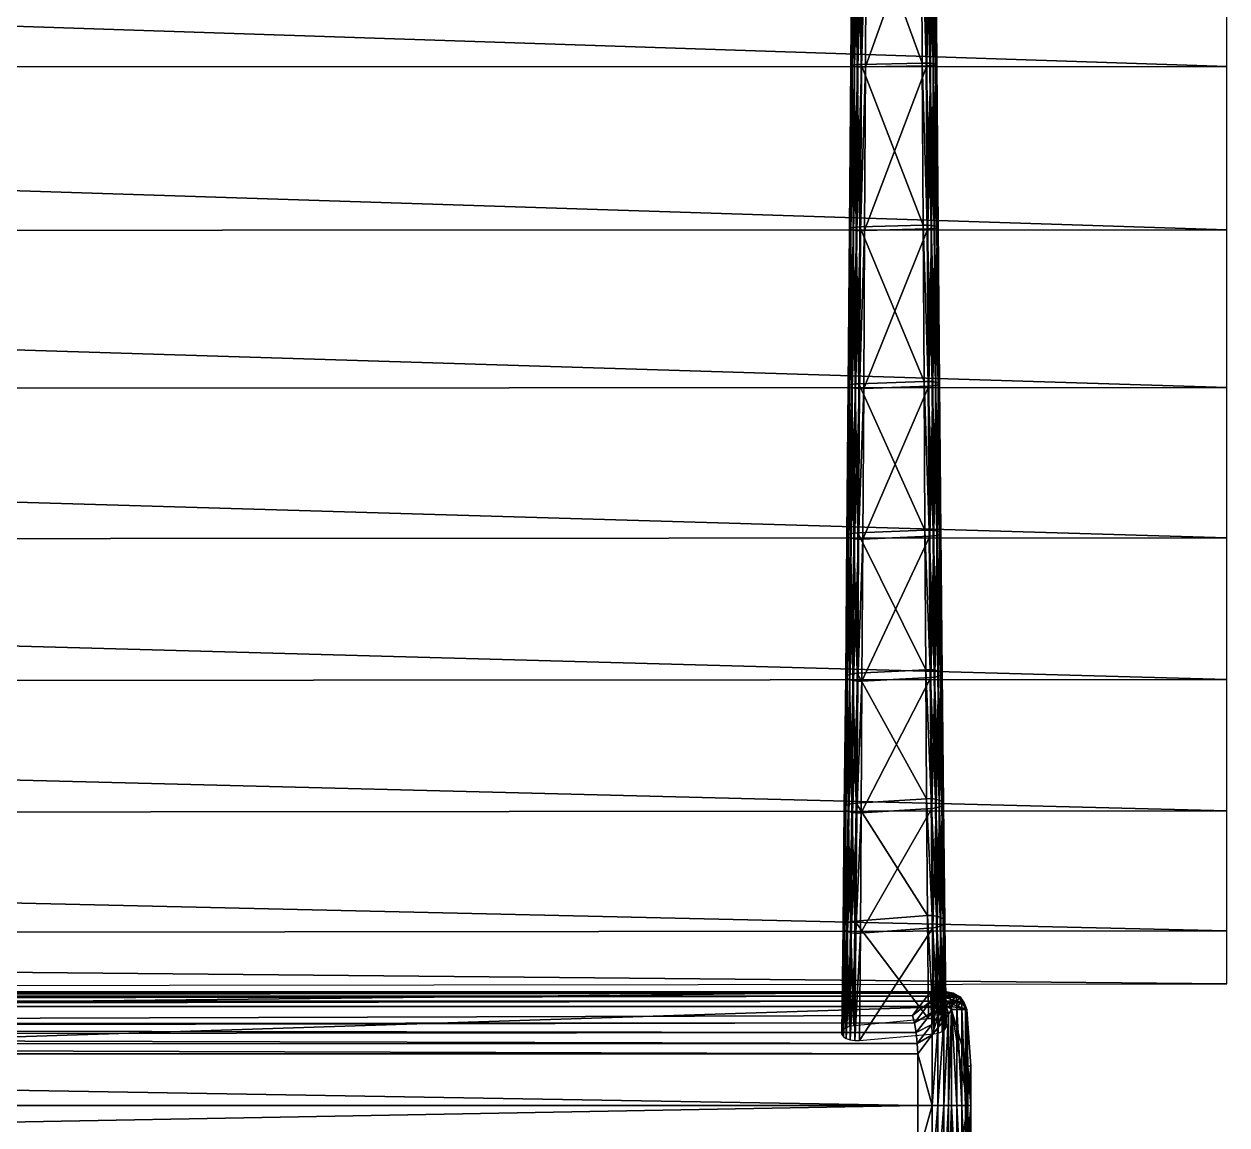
# Model space of a CAD drawing. Header units: inches. Extents: x -3.31 to 3.34, y -4.01 to 4.01.
# Drawn here: x 1.749 to 3.341, y -0.026 to 1.43 of the extents above; entities that cross this region are included whole.
import ezdxf

# ---------------------------------------------------------------- set-up
doc = ezdxf.new("R2010")
doc.units = ezdxf.units.IN
doc.header["$MEASUREMENT"] = 0
doc.layers.get('0').update_dxf_attribs({"color": 234, "true_color": 0xb11a58})

msp = doc.modelspace()

# ---------------------------------------------------------------- meshes
at = {"color": 154, "true_color": 0x1c59b1}
mesh = msp.add_polyface(dxfattribs=at)
corners = [(-3.3069, -4.0116, 3.8572), (-3.3069, -2.9433, 4.1809), (-3.3069, -1.1558, 4.1866), (-3.3069, -0.7468, 4.1121), (-3.3069, -0.5585, 4.0633), (-3.3069, -0.2236, 3.9421), (-3.3069, -3.1521, 4.1461), (-3.3069, -2.05, 4.2444), (-3.3069, -1.8217, 4.2414), (-3.3069, -1.3727, 4.2125), (-3.3069, -0.9466, 4.1532), (-3.3069, -0.3835, 4.0067), (3.3407, -1.5963, 2.8948), (3.3407, -2.2779, 2.9053), (3.3407, -2.5037, 2.8937), (3.3407, -2.7257, 2.8745), (3.3407, -3.7092, 2.665), (3.3407, -3.8672, 2.6002), (3.3407, -4.0072, 2.5279), (3.3407, -0.9495, 2.8161), (3.3407, -1.8222, 2.9058), (3.3407, -3.5358, 2.7221), (-3.3069, -0.1524, 3.9059), (3.3407, -0.1606, 2.5686), (-3.3069, 4.0116, 3.8572), (-3.3069, 3.7125, 3.9958), (-3.3069, 3.5386, 4.0536), (-3.3069, 2.9433, 4.1809), (-3.3069, 0.7468, 4.1121), (-3.3069, 3.3512, 4.1036), (-3.3069, 2.7268, 4.2082), (-3.3069, 2.05, 4.2444), (-3.3069, 1.8217, 4.2414), (-3.3069, 1.5953, 4.2307), (-3.3069, 0.3835, 4.0067), (3.3407, 0.231, 2.6046), (3.3407, 1.158, 2.8499), (3.3407, 1.5963, 2.8948), (3.3407, 2.0501, 2.9094), (3.3407, 2.5037, 2.8937), (3.3407, 2.7257, 2.8745), (3.3407, 2.9418, 2.8478), (3.3407, 3.3488, 2.7716), (3.3407, 3.7092, 2.665), (3.3407, 3.8672, 2.6002), (3.3407, 4.0072, 2.5279), (3.3407, 0.3895, 2.669), (3.3407, 0.5633, 2.7257), (3.3407, 0.7506, 2.7747), (3.3407, 0.9495, 2.8161), (3.3407, 1.8222, 2.9058), (-3.3069, 0.1524, 3.9059), (3.3407, 0.1606, 2.5686), (-3.3069, -3.871, 3.9303), (-3.3069, -3.7125, 3.9958), (-3.3069, -3.5386, 4.0536), (-3.3069, -3.3512, 4.1036), (3.3407, -3.3488, 2.7716), (3.3407, -3.1501, 2.8135), (3.3407, -2.9418, 2.8478), (-3.3069, -2.7268, 4.2082), (-3.3069, -2.5045, 4.2278), (-3.3069, -2.2782, 4.2399), (3.3407, -2.0501, 2.9094), (-3.3069, -1.5953, 4.2307), (3.3407, -1.3743, 2.8761), (3.3407, -1.158, 2.8499), (3.3407, -0.7506, 2.7747), (3.3407, -0.5633, 2.7257), (3.3407, -0.3895, 2.669), (3.3407, -0.231, 2.6046), (-3.3069, 3.871, 3.9303), (3.3407, 3.5358, 2.7221), (-3.3069, 3.1521, 4.1461), (3.3407, 3.1501, 2.8135), (-3.3069, 2.5045, 4.2278), (-3.3069, 2.2782, 4.2399), (3.3407, 2.2779, 2.9053), (-3.3069, 1.3727, 4.2125), (3.3407, 1.3743, 2.8761), (-3.3069, 1.1558, 4.1866), (-3.3069, 0.9466, 4.1532), (-3.3069, 0.5585, 4.0633), (-3.3069, 0.2236, 3.9421)]
mesh.append_faces([[corners[k] for k in face] for face in [(17, 53, 0, 17), (0, 18, 17, 0), (16, 54, 53, 16), (53, 17, 16, 53), (21, 55, 54, 21), (54, 16, 21, 54), (57, 56, 55, 57), (55, 21, 57, 55), (58, 6, 56, 58), (56, 57, 58, 56), (59, 1, 6, 59), (6, 58, 59, 6), (15, 60, 1, 15), (1, 59, 15, 1), (14, 61, 60, 14), (60, 15, 14, 60), (13, 62, 61, 13), (61, 14, 13, 61), (63, 7, 62, 63), (62, 13, 63, 62), (20, 8, 7, 20), (7, 63, 20, 7), (12, 64, 8, 12), (8, 20, 12, 8), (65, 9, 64, 65), (64, 12, 65, 64), (66, 2, 9, 66), (9, 65, 66, 9), (19, 10, 2, 19), (2, 66, 19, 2), (67, 3, 10, 67), (10, 19, 67, 10), (68, 4, 3, 68), (3, 67, 68, 3), (69, 11, 4, 69), (4, 68, 69, 4), (70, 5, 11, 70), (11, 69, 70, 11), (23, 22, 5, 23), (5, 70, 23, 5), (44, 45, 24, 44), (24, 71, 44, 24), (43, 44, 71, 43), (71, 25, 43, 71), (72, 43, 25, 72), (25, 26, 72, 25), (42, 72, 26, 42), (26, 29, 42, 26), (74, 42, 29, 74), (29, 73, 74, 29), (41, 74, 73, 41), (73, 27, 41, 73), (40, 41, 27, 40), (27, 30, 40, 27), (39, 40, 30, 39), (30, 75, 39, 30), (77, 39, 75, 77), (75, 76, 77, 75), (38, 77, 76, 38), (76, 31, 38, 76), (50, 38, 31, 50), (31, 32, 50, 31), (37, 50, 32, 37), (32, 33, 37, 32), (79, 37, 33, 79), (33, 78, 79, 33), (36, 79, 78, 36), (78, 80, 36, 78), (49, 36, 80, 49), (80, 81, 49, 80), (48, 49, 81, 48), (81, 28, 48, 81), (47, 48, 28, 47), (28, 82, 47, 28), (46, 47, 82, 46), (82, 34, 46, 82), (35, 46, 34, 35), (34, 83, 35, 34), (52, 35, 83, 52), (83, 51, 52, 83)]], dxfattribs={"vtx2": -1, "vtx3": -1, "color": 154})
at = {"color": 61, "true_color": 0xd6e499}
mesh = msp.add_polyface(dxfattribs=at)
corners = [(2.9415, 1.5991, 2.937), (2.9463, 1.599, 2.9384), (2.9477, 1.3784, 2.9191), (2.9428, 1.3786, 2.9176), (2.9504, 1.5988, 2.9413), (2.952, 1.3781, 2.922), (2.9534, 1.5985, 2.9452), (2.9551, 1.3777, 2.9261), (2.9551, 1.5982, 2.9499), (2.9568, 1.3772, 2.9309), (2.9552, 1.5978, 2.9549), (2.9569, 1.3767, 2.936), (2.9538, 1.5975, 2.9597), (2.9555, 1.3762, 2.941), (2.9509, 1.5972, 2.9638), (2.9525, 1.3757, 2.9452), (2.9469, 1.597, 2.9669), (2.9484, 1.3754, 2.9483), (2.9422, 1.5969, 2.9685), (2.9435, 1.3752, 2.95), (2.8585, 1.596, 2.983), (2.8537, 1.5961, 2.9816), (2.8523, 1.3739, 2.9634), (2.8496, 1.5962, 2.9787), (2.848, 1.3742, 2.9605), (2.8466, 1.5965, 2.9748), (2.8449, 1.3746, 2.9564), (2.8449, 1.5968, 2.9701), (2.8432, 1.3751, 2.9516), (2.8448, 1.5972, 2.9651), (2.8431, 1.3756, 2.9465), (2.8462, 1.5975, 2.9603), (2.8445, 1.3761, 2.9415), (2.8491, 1.5978, 2.9562), (2.8475, 1.3765, 2.9373), (2.853, 1.598, 2.9531), (2.8516, 1.3769, 2.9342), (2.8598, 1.822, 2.9936), (2.8552, 1.8221, 2.9922), (2.8512, 1.8222, 2.9894), (2.8482, 1.8223, 2.9856), (2.9365, 1.599, 2.9371), (2.9376, 1.3786, 2.9177), (2.8635, 1.596, 2.9829), (2.8624, 1.3737, 2.9648), (2.9409, 1.8225, 2.9795), (2.8578, 1.5981, 2.9515), (2.8572, 1.3737, 2.9649), (2.8565, 1.377, 2.9325), (2.8647, 1.822, 2.9935)]
mesh.append_faces([[corners[k] for k in face] for face in [(0, 1, 2, 0), (2, 3, 0, 2), (1, 4, 5, 1), (5, 2, 1, 5), (4, 6, 7, 4), (7, 5, 4, 7), (6, 8, 9, 6), (8, 10, 11, 8), (10, 12, 13, 10), (12, 14, 15, 12), (14, 16, 17, 14), (16, 18, 19, 16), (20, 21, 22, 20), (21, 23, 24, 21), (23, 25, 26, 23), (25, 27, 28, 25), (27, 29, 30, 27), (29, 31, 32, 29), (31, 33, 34, 31), (33, 35, 36, 33), (21, 20, 37, 21), (23, 21, 38, 23), (25, 23, 39, 25), (27, 25, 40, 27), (41, 0, 3, 41), (3, 42, 41, 3), (18, 43, 44, 18), (43, 18, 45, 43), (46, 41, 42, 46), (43, 20, 47, 43), (35, 46, 48, 35), (20, 43, 49, 20)]], dxfattribs={"vtx2": -1, "vtx3": -1, "color": 61})
mesh = msp.add_polyface(dxfattribs=at)
corners = [(2.9428, 1.3786, 2.9176), (2.9477, 1.3784, 2.9191), (2.9492, 1.1639, 2.8922), (2.952, 1.3781, 2.922), (2.9535, 1.1634, 2.8952), (2.9551, 1.3777, 2.9261), (2.9568, 1.1629, 2.8994), (2.9568, 1.3772, 2.9309), (2.9585, 1.1621, 2.9044), (2.9569, 1.3767, 2.936), (2.9587, 1.1614, 2.9097), (2.9555, 1.3762, 2.941), (2.9571, 1.1607, 2.9147), (2.9525, 1.3757, 2.9452), (2.9541, 1.1601, 2.919), (2.9484, 1.3754, 2.9483), (2.9499, 1.1596, 2.9222), (2.9534, 1.5985, 2.9452), (2.9551, 1.5982, 2.9499), (2.9552, 1.5978, 2.9549), (2.9538, 1.5975, 2.9597), (2.9509, 1.5972, 2.9638), (2.9435, 1.3752, 2.95), (2.9469, 1.597, 2.9669), (2.8432, 1.3751, 2.9516), (2.8431, 1.3756, 2.9465), (2.8413, 1.1599, 2.9203), (2.8445, 1.3761, 2.9415), (2.8429, 1.1606, 2.9153), (2.8475, 1.3765, 2.9373), (2.8459, 1.1612, 2.911), (2.8516, 1.3769, 2.9342), (2.8501, 1.1617, 2.9078), (2.8523, 1.3739, 2.9634), (2.8572, 1.3737, 2.9649), (2.8585, 1.596, 2.983), (2.848, 1.3742, 2.9605), (2.8537, 1.5961, 2.9816), (2.8449, 1.3746, 2.9564), (2.8496, 1.5962, 2.9787), (2.8466, 1.5965, 2.9748), (2.8449, 1.5968, 2.9701), (2.8448, 1.5972, 2.9651), (2.8462, 1.5975, 2.9603), (2.8491, 1.5978, 2.9562), (2.9376, 1.3786, 2.9177), (2.9441, 1.1641, 2.8907), (2.8624, 1.3737, 2.9648), (2.9422, 1.5969, 2.9685), (2.8565, 1.377, 2.9325), (2.9387, 1.1641, 2.8909), (2.8578, 1.5981, 2.9515), (2.8551, 1.1619, 2.906), (2.8635, 1.596, 2.9829), (2.853, 1.598, 2.9531)]
mesh.append_faces([[corners[k] for k in face] for face in [(0, 1, 2, 0), (1, 3, 4, 1), (3, 5, 6, 3), (5, 7, 8, 5), (7, 9, 10, 7), (9, 11, 12, 9), (11, 13, 14, 11), (13, 15, 16, 13), (7, 5, 17, 7), (9, 7, 18, 9), (11, 9, 19, 11), (13, 11, 20, 13), (15, 13, 21, 15), (22, 15, 23, 22), (24, 25, 26, 24), (25, 27, 28, 25), (27, 29, 30, 27), (29, 31, 32, 29), (33, 34, 35, 33), (36, 33, 37, 36), (38, 36, 39, 38), (24, 38, 40, 24), (25, 24, 41, 25), (27, 25, 42, 27), (29, 27, 43, 29), (31, 29, 44, 31), (45, 0, 46, 45), (47, 22, 48, 47), (49, 45, 50, 49), (45, 49, 51, 45), (31, 49, 52, 31), (34, 47, 53, 34), (49, 31, 54, 49)]], dxfattribs={"vtx2": -1, "vtx3": -1, "color": 61})
mesh = msp.add_polyface(dxfattribs=at)
corners = [(2.9441, 1.1641, 2.8907), (2.9492, 1.1639, 2.8922), (2.9506, 0.9573, 2.858), (2.9535, 1.1634, 2.8952), (2.9551, 0.9567, 2.861), (2.9568, 1.1629, 2.8994), (2.9584, 0.9559, 2.8653), (2.9428, 1.3786, 2.9176), (2.9477, 1.3784, 2.9191), (2.952, 1.3781, 2.922), (2.9585, 1.1621, 2.9044), (2.9551, 1.3777, 2.9261), (2.9587, 1.1614, 2.9097), (2.9568, 1.3772, 2.9309), (2.9571, 1.1607, 2.9147), (2.9569, 1.3767, 2.936), (2.9541, 1.1601, 2.919), (2.9555, 1.3762, 2.941), (2.9499, 1.1596, 2.9222), (2.9525, 1.3757, 2.9452), (2.9484, 1.3754, 2.9483), (2.9435, 1.3752, 2.95), (2.9449, 1.1594, 2.924), (2.8572, 1.3737, 2.9649), (2.8523, 1.3739, 2.9634), (2.8508, 1.1574, 2.9378), (2.8559, 1.1572, 2.9393), (2.848, 1.3742, 2.9605), (2.8465, 1.1578, 2.9348), (2.8449, 1.3746, 2.9564), (2.8432, 1.1584, 2.9306), (2.8432, 1.3751, 2.9516), (2.8415, 1.1591, 2.9256), (2.8413, 1.1599, 2.9203), (2.8429, 1.1606, 2.9153), (2.8431, 1.3756, 2.9465), (2.8459, 1.1612, 2.911), (2.8445, 1.3761, 2.9415), (2.8501, 1.1617, 2.9078), (2.8475, 1.3765, 2.9373), (2.9387, 1.1641, 2.8909), (2.9454, 0.9575, 2.8564), (2.9376, 1.3786, 2.9177), (2.8624, 1.3737, 2.9648), (2.8613, 1.1572, 2.9391), (2.8551, 1.1619, 2.906), (2.8565, 1.377, 2.9325), (2.8516, 1.3769, 2.9342)]
mesh.append_faces([[corners[k] for k in face] for face in [(0, 1, 2, 0), (1, 3, 4, 1), (3, 5, 6, 3), (1, 0, 7, 1), (3, 1, 8, 3), (5, 3, 9, 5), (10, 5, 11, 10), (12, 10, 13, 12), (14, 12, 15, 14), (16, 14, 17, 16), (18, 16, 19, 18), (20, 21, 22, 20), (22, 18, 20, 22), (23, 24, 25, 23), (25, 26, 23, 25), (24, 27, 28, 24), (28, 25, 24, 28), (27, 29, 30, 27), (30, 28, 27, 30), (29, 31, 32, 29), (32, 30, 29, 32), (33, 32, 31, 33), (34, 33, 35, 34), (36, 34, 37, 36), (38, 36, 39, 38), (40, 0, 41, 40), (0, 40, 42, 0), (21, 43, 44, 21), (44, 22, 21, 44), (40, 45, 46, 40), (43, 23, 26, 43), (26, 44, 43, 26), (45, 38, 47, 45)]], dxfattribs={"vtx2": -1, "vtx3": -1, "color": 61})
mesh = msp.add_polyface(dxfattribs=at)
corners = [(2.9506, 0.9573, 2.858), (2.9454, 0.9575, 2.8564), (2.9441, 1.1641, 2.8907), (2.9551, 0.9567, 2.861), (2.9492, 1.1639, 2.8922), (2.9584, 0.9559, 2.8653), (2.9535, 1.1634, 2.8952), (2.9568, 1.1629, 2.8994), (2.9585, 1.1621, 2.9044), (2.9602, 0.955, 2.8704), (2.9587, 1.1614, 2.9097), (2.9604, 0.954, 2.8758), (2.9571, 1.1607, 2.9147), (2.9588, 0.953, 2.8809), (2.9541, 1.1601, 2.919), (2.9557, 0.9522, 2.8854), (2.9499, 1.1596, 2.9222), (2.9514, 0.9516, 2.8886), (2.8559, 1.1572, 2.9393), (2.8508, 1.1574, 2.9378), (2.8494, 0.9486, 2.9045), (2.8465, 1.1578, 2.9348), (2.8449, 0.9492, 2.9015), (2.8432, 1.1584, 2.9306), (2.8416, 0.95, 2.8972), (2.8415, 1.1591, 2.9256), (2.8398, 0.9509, 2.8921), (2.8413, 1.1599, 2.9203), (2.8396, 0.9519, 2.8867), (2.8429, 1.1606, 2.9153), (2.8412, 0.9529, 2.8816), (2.8459, 1.1612, 2.911), (2.8443, 0.9537, 2.8771), (2.8501, 1.1617, 2.9078), (2.8486, 0.9543, 2.8739), (2.9399, 0.9575, 2.8566), (2.9387, 1.1641, 2.8909), (2.9449, 1.1594, 2.924), (2.9462, 0.9512, 2.8904), (2.8613, 1.1572, 2.9391), (2.8601, 0.9484, 2.9059), (2.8551, 1.1619, 2.906), (2.8538, 0.9546, 2.8721), (2.8546, 0.9483, 2.9061)]
mesh.append_faces([[corners[k] for k in face] for face in [(0, 1, 2, 0), (3, 0, 4, 3), (5, 3, 6, 5), (7, 8, 9, 7), (9, 5, 7, 9), (8, 10, 11, 8), (11, 9, 8, 11), (10, 12, 13, 10), (13, 11, 10, 13), (12, 14, 15, 12), (15, 13, 12, 15), (14, 16, 17, 14), (17, 15, 14, 17), (18, 19, 20, 18), (19, 21, 22, 19), (21, 23, 24, 21), (23, 25, 26, 23), (25, 27, 28, 25), (28, 26, 25, 28), (27, 29, 30, 27), (30, 28, 27, 30), (29, 31, 32, 29), (32, 30, 29, 32), (31, 33, 34, 31), (34, 32, 31, 34), (1, 35, 36, 1), (16, 37, 38, 16), (37, 39, 40, 37), (41, 36, 35, 41), (35, 42, 41, 35), (39, 18, 43, 39), (33, 41, 42, 33), (42, 34, 33, 42)]], dxfattribs={"vtx2": -1, "vtx3": -1, "color": 61})
mesh = msp.add_polyface(dxfattribs=at)
corners = [(2.9454, 0.9575, 2.8564), (2.9506, 0.9573, 2.858), (2.952, 0.7606, 2.8163), (2.9467, 0.761, 2.8147), (2.9551, 0.9567, 2.861), (2.9567, 0.7598, 2.8194), (2.9584, 0.9559, 2.8653), (2.9601, 0.7588, 2.8238), (2.9602, 0.955, 2.8704), (2.962, 0.7576, 2.829), (2.9604, 0.954, 2.8758), (2.9621, 0.7563, 2.8344), (2.9588, 0.953, 2.8809), (2.9605, 0.7551, 2.8397), (2.9557, 0.9522, 2.8854), (2.9573, 0.754, 2.8442), (2.9514, 0.9516, 2.8886), (2.9528, 0.7532, 2.8475), (2.9462, 0.9512, 2.8904), (2.8601, 0.9484, 2.9059), (2.859, 0.7491, 2.8651), (2.8546, 0.9483, 2.9061), (2.8494, 0.9486, 2.9045), (2.848, 0.7494, 2.8637), (2.8449, 0.9492, 2.9015), (2.8433, 0.7502, 2.8606), (2.8416, 0.95, 2.8972), (2.8399, 0.7512, 2.8562), (2.8398, 0.9509, 2.8921), (2.838, 0.7524, 2.851), (2.8396, 0.9519, 2.8867), (2.8379, 0.7537, 2.8456), (2.8412, 0.9529, 2.8816), (2.8395, 0.7549, 2.8403), (2.8443, 0.9537, 2.8771), (2.8427, 0.756, 2.8358), (2.8486, 0.9543, 2.8739), (2.8472, 0.7568, 2.8325), (2.8559, 1.1572, 2.9393), (2.8508, 1.1574, 2.9378), (2.8465, 1.1578, 2.9348), (2.8432, 1.1584, 2.9306), (2.9399, 0.9575, 2.8566), (2.941, 0.7609, 2.8149), (2.9475, 0.7528, 2.8493), (2.9499, 1.1596, 2.9222), (2.9449, 1.1594, 2.924), (2.8538, 0.9546, 2.8721), (2.8533, 0.7491, 2.8653), (2.8525, 0.7572, 2.8307), (2.8613, 1.1572, 2.9391)]
mesh.append_faces([[corners[k] for k in face] for face in [(0, 1, 2, 0), (2, 3, 0, 2), (1, 4, 5, 1), (5, 2, 1, 5), (4, 6, 7, 4), (6, 8, 9, 6), (8, 10, 11, 8), (10, 12, 13, 10), (12, 14, 15, 12), (14, 16, 17, 14), (18, 19, 20, 18), (21, 22, 23, 21), (22, 24, 25, 22), (24, 26, 27, 24), (26, 28, 29, 26), (28, 30, 31, 28), (30, 32, 33, 30), (32, 34, 35, 32), (34, 36, 37, 34), (22, 21, 38, 22), (24, 22, 39, 24), (26, 24, 40, 26), (28, 26, 41, 28), (42, 0, 3, 42), (3, 43, 42, 3), (16, 18, 44, 16), (18, 16, 45, 18), (19, 18, 46, 19), (47, 42, 43, 47), (19, 21, 48, 19), (36, 47, 49, 36), (21, 19, 50, 21)]], dxfattribs={"vtx2": -1, "vtx3": -1, "color": 61})
mesh = msp.add_polyface(dxfattribs=at)
corners = [(2.9467, 0.761, 2.8147), (2.952, 0.7606, 2.8163), (2.9535, 0.5759, 2.7673), (2.9567, 0.7598, 2.8194), (2.9583, 0.5749, 2.7704), (2.9601, 0.7588, 2.8238), (2.9618, 0.5736, 2.7748), (2.962, 0.7576, 2.829), (2.9637, 0.5721, 2.7801), (2.9621, 0.7563, 2.8344), (2.9638, 0.5705, 2.7856), (2.9605, 0.7551, 2.8397), (2.9622, 0.5689, 2.7909), (2.9573, 0.754, 2.8442), (2.9589, 0.5676, 2.7955), (2.9528, 0.7532, 2.8475), (2.9543, 0.5666, 2.7989), (2.9551, 0.9567, 2.861), (2.9584, 0.9559, 2.8653), (2.9602, 0.955, 2.8704), (2.9604, 0.954, 2.8758), (2.9588, 0.953, 2.8809), (2.9557, 0.9522, 2.8854), (2.859, 0.7491, 2.8651), (2.9475, 0.7528, 2.8493), (2.9462, 0.9512, 2.8904), (2.8379, 0.7537, 2.8456), (2.8395, 0.7549, 2.8403), (2.8378, 0.5687, 2.7916), (2.8427, 0.756, 2.8358), (2.8411, 0.5701, 2.787), (2.8472, 0.7568, 2.8325), (2.8457, 0.571, 2.7836), (2.848, 0.7494, 2.8637), (2.8533, 0.7491, 2.8653), (2.8546, 0.9483, 2.9061), (2.8433, 0.7502, 2.8606), (2.8494, 0.9486, 2.9045), (2.8399, 0.7512, 2.8562), (2.8449, 0.9492, 2.9015), (2.838, 0.7524, 2.851), (2.8416, 0.95, 2.8972), (2.8398, 0.9509, 2.8921), (2.8396, 0.9519, 2.8867), (2.8412, 0.9529, 2.8816), (2.8443, 0.9537, 2.8771), (2.941, 0.7609, 2.8149), (2.9479, 0.5763, 2.7657), (2.9514, 0.9516, 2.8886), (2.8525, 0.7572, 2.8307), (2.9422, 0.5763, 2.7658), (2.8538, 0.9546, 2.8721), (2.8512, 0.5716, 2.7818), (2.8601, 0.9484, 2.9059), (2.8486, 0.9543, 2.8739)]
mesh.append_faces([[corners[k] for k in face] for face in [(0, 1, 2, 0), (1, 3, 4, 1), (3, 5, 6, 3), (5, 7, 8, 5), (7, 9, 10, 7), (9, 11, 12, 9), (11, 13, 14, 11), (13, 15, 16, 13), (5, 3, 17, 5), (7, 5, 18, 7), (9, 7, 19, 9), (11, 9, 20, 11), (13, 11, 21, 13), (15, 13, 22, 15), (23, 24, 25, 23), (26, 27, 28, 26), (27, 29, 30, 27), (29, 31, 32, 29), (33, 34, 35, 33), (36, 33, 37, 36), (38, 36, 39, 38), (40, 38, 41, 40), (26, 40, 42, 26), (27, 26, 43, 27), (29, 27, 44, 29), (31, 29, 45, 31), (46, 0, 47, 46), (24, 15, 48, 24), (49, 46, 50, 49), (46, 49, 51, 46), (31, 49, 52, 31), (34, 23, 53, 34), (49, 31, 54, 49)]], dxfattribs={"vtx2": -1, "vtx3": -1, "color": 61})
mesh = msp.add_polyface(dxfattribs=at)
corners = [(2.8386, 0.2298, 2.6921), (2.8349, 0.2318, 2.6877), (2.8332, 0.0907, 2.616), (2.837, 0.0883, 2.6203), (2.8329, 0.2342, 2.6824), (2.8311, 0.0937, 2.6109), (2.8327, 0.2368, 2.6769), (2.831, 0.0968, 2.6055), (2.8345, 0.2392, 2.6716), (2.8328, 0.0998, 2.6003), (2.8379, 0.2413, 2.667), (2.8363, 0.1024, 2.5958), (2.8366, 0.3902, 2.7515), (2.8346, 0.3921, 2.7462), (2.8344, 0.3942, 2.7407), (2.8361, 0.3961, 2.7353), (2.8382, 0.564, 2.8077), (2.8363, 0.5655, 2.8024), (2.8362, 0.5671, 2.7969), (2.8378, 0.5687, 2.7916), (2.838, 0.7524, 2.851), (1.0401, 0.2469, 3.0419), (1.0421, 0.2445, 3.0471), (1.0438, 0.1063, 2.9761), (1.0417, 0.1093, 2.971), (1.0422, 0.2419, 3.0526), (1.044, 0.1032, 2.9815), (1.0405, 0.2395, 3.058), (1.0422, 0.1002, 2.9867), (1.0404, 0.4004, 3.1108), (2.9486, 0.15, 2.547), (2.9247, 0.1188, 2.5411), (-1.1153, 0.1065, 3.0713), (2.9698, 0.15, 2.633), (-1.0918, 0.15, 3.1929)]
mesh.append_faces([[corners[k] for k in face] for face in [(0, 1, 2, 0), (2, 3, 0, 2), (1, 4, 5, 1), (5, 2, 1, 5), (4, 6, 7, 4), (7, 5, 4, 7), (6, 8, 9, 6), (9, 7, 6, 9), (8, 10, 11, 8), (11, 9, 8, 11), (12, 13, 4, 12), (4, 1, 12, 4), (13, 14, 6, 13), (6, 4, 13, 6), (14, 15, 8, 14), (8, 6, 14, 8), (10, 8, 15, 10), (16, 17, 13, 16), (13, 12, 16, 13), (17, 18, 14, 17), (14, 13, 17, 14), (18, 19, 15, 18), (15, 14, 18, 15), (18, 17, 20, 18), (21, 22, 23, 21), (23, 24, 21, 23), (22, 25, 26, 22), (26, 23, 22, 26), (25, 27, 28, 25), (28, 26, 25, 28), (25, 22, 29, 25), (30, 31, 32, 30), (33, 30, 34, 33)]], dxfattribs={"vtx2": -1, "vtx3": -1, "color": 61})
mesh = msp.add_polyface(dxfattribs=at)
corners = [(2.9479, 0.5763, 2.7657), (2.9535, 0.5759, 2.7673), (2.9549, 0.4051, 2.7109), (2.9583, 0.5749, 2.7704), (2.9598, 0.4039, 2.714), (2.9618, 0.5736, 2.7748), (2.9634, 0.4023, 2.7185), (2.9467, 0.761, 2.8147), (2.952, 0.7606, 2.8163), (2.9567, 0.7598, 2.8194), (2.9637, 0.5721, 2.7801), (2.9601, 0.7588, 2.8238), (2.9638, 0.5705, 2.7856), (2.962, 0.7576, 2.829), (2.9622, 0.5689, 2.7909), (2.9621, 0.7563, 2.8344), (2.9589, 0.5676, 2.7955), (2.9605, 0.7551, 2.8397), (2.9543, 0.5666, 2.7989), (2.9573, 0.754, 2.8442), (2.9475, 0.7528, 2.8493), (2.859, 0.7491, 2.8651), (2.8578, 0.5613, 2.8167), (2.9488, 0.566, 2.8007), (2.8533, 0.7491, 2.8653), (2.848, 0.7494, 2.8637), (2.8465, 0.5618, 2.8152), (2.8521, 0.5613, 2.8168), (2.8433, 0.7502, 2.8606), (2.8417, 0.5627, 2.8121), (2.8399, 0.7512, 2.8562), (2.8382, 0.564, 2.8077), (2.838, 0.7524, 2.851), (2.8363, 0.5655, 2.8024), (2.8379, 0.7537, 2.8456), (2.8362, 0.5671, 2.7969), (2.8378, 0.5687, 2.7916), (2.8411, 0.5701, 2.787), (2.8395, 0.7549, 2.8403), (2.8457, 0.571, 2.7836), (2.8427, 0.756, 2.8358), (2.9422, 0.5763, 2.7658), (2.9492, 0.4057, 2.7093), (2.941, 0.7609, 2.8149), (2.9528, 0.7532, 2.8475), (2.8512, 0.5716, 2.7818), (2.8525, 0.7572, 2.8307), (2.8472, 0.7568, 2.8325)]
mesh.append_faces([[corners[k] for k in face] for face in [(0, 1, 2, 0), (1, 3, 4, 1), (3, 5, 6, 3), (1, 0, 7, 1), (3, 1, 8, 3), (5, 3, 9, 5), (10, 5, 11, 10), (12, 10, 13, 12), (14, 12, 15, 14), (16, 14, 17, 16), (18, 16, 19, 18), (20, 21, 22, 20), (22, 23, 20, 22), (24, 25, 26, 24), (26, 27, 24, 26), (25, 28, 29, 25), (29, 26, 25, 29), (28, 30, 31, 28), (31, 29, 28, 31), (30, 32, 33, 30), (33, 31, 30, 33), (32, 34, 35, 32), (36, 35, 34, 36), (37, 36, 38, 37), (39, 37, 40, 39), (41, 0, 42, 41), (0, 41, 43, 0), (44, 20, 23, 44), (23, 18, 44, 23), (41, 45, 46, 41), (21, 24, 27, 21), (27, 22, 21, 27), (45, 39, 47, 45)]], dxfattribs={"vtx2": -1, "vtx3": -1, "color": 61})
mesh = msp.add_polyface(dxfattribs=at)
corners = [(2.9549, 0.4051, 2.7109), (2.9492, 0.4057, 2.7093), (2.9479, 0.5763, 2.7657), (2.9598, 0.4039, 2.714), (2.9535, 0.5759, 2.7673), (2.9634, 0.4023, 2.7185), (2.9583, 0.5749, 2.7704), (2.9618, 0.5736, 2.7748), (2.9637, 0.5721, 2.7801), (2.9654, 0.4004, 2.7238), (2.9638, 0.5705, 2.7856), (2.9656, 0.3983, 2.7293), (2.9622, 0.5689, 2.7909), (2.9639, 0.3964, 2.7347), (2.9589, 0.5676, 2.7955), (2.9605, 0.3947, 2.7393), (2.9543, 0.5666, 2.7989), (2.9558, 0.3935, 2.7427), (2.8521, 0.5613, 2.8168), (2.8465, 0.5618, 2.8152), (2.8451, 0.3874, 2.7591), (2.8508, 0.3869, 2.7607), (2.8417, 0.5627, 2.8121), (2.8402, 0.3886, 2.756), (2.8382, 0.564, 2.8077), (2.8366, 0.3902, 2.7515), (2.8378, 0.5687, 2.7916), (2.8411, 0.5701, 2.787), (2.8395, 0.3978, 2.7307), (2.8361, 0.3961, 2.7353), (2.8457, 0.571, 2.7836), (2.8442, 0.3991, 2.7273), (2.9433, 0.4056, 2.7094), (2.9422, 0.5763, 2.7658), (2.9488, 0.566, 2.8007), (2.9501, 0.3928, 2.7445), (2.8578, 0.5613, 2.8167), (2.8567, 0.3869, 2.7606), (2.8512, 0.5716, 2.7818), (2.8499, 0.3997, 2.7255)]
mesh.append_faces([[corners[k] for k in face] for face in [(0, 1, 2, 0), (3, 0, 4, 3), (5, 3, 6, 5), (7, 8, 9, 7), (9, 5, 7, 9), (8, 10, 11, 8), (11, 9, 8, 11), (10, 12, 13, 10), (13, 11, 10, 13), (12, 14, 15, 12), (15, 13, 12, 15), (14, 16, 17, 14), (17, 15, 14, 17), (18, 19, 20, 18), (20, 21, 18, 20), (19, 22, 23, 19), (23, 20, 19, 23), (22, 24, 25, 22), (25, 23, 22, 25), (26, 27, 28, 26), (28, 29, 26, 28), (27, 30, 31, 27), (31, 28, 27, 31), (1, 32, 33, 1), (16, 34, 35, 16), (35, 17, 16, 35), (34, 36, 37, 34), (37, 35, 34, 37), (38, 33, 32, 38), (32, 39, 38, 32), (36, 18, 21, 36), (30, 38, 39, 30), (39, 31, 30, 39)]], dxfattribs={"vtx2": -1, "vtx3": -1, "color": 61})
mesh = msp.add_polyface(dxfattribs=at)
corners = [(2.9433, 0.4056, 2.7094), (2.9492, 0.4057, 2.7093), (2.9505, 0.251, 2.6457), (2.9444, 0.251, 2.6458), (2.9549, 0.4051, 2.7109), (2.9564, 0.2503, 2.6473), (2.9598, 0.4039, 2.714), (2.9614, 0.2489, 2.6504), (2.9634, 0.4023, 2.7185), (2.9651, 0.2469, 2.6548), (2.9654, 0.4004, 2.7238), (2.9671, 0.2445, 2.6601), (2.9656, 0.3983, 2.7293), (2.9673, 0.2419, 2.6656), (2.9639, 0.3964, 2.7347), (2.9655, 0.2395, 2.6709), (2.9605, 0.3947, 2.7393), (2.9621, 0.2374, 2.6755), (2.9558, 0.3935, 2.7427), (2.9572, 0.2359, 2.6789), (2.8567, 0.3869, 2.7606), (2.8508, 0.3869, 2.7607), (2.8495, 0.2276, 2.6968), (2.8451, 0.3874, 2.7591), (2.8436, 0.2284, 2.6952), (2.8402, 0.3886, 2.756), (2.8386, 0.2298, 2.6921), (2.8366, 0.3902, 2.7515), (2.8349, 0.2318, 2.6877), (2.8361, 0.3961, 2.7353), (2.8395, 0.3978, 2.7307), (2.8379, 0.2413, 2.667), (2.8442, 0.3991, 2.7273), (2.8428, 0.2428, 2.6636), (2.9501, 0.3928, 2.7445), (2.9515, 0.235, 2.6807), (2.8556, 0.2277, 2.6967), (2.8499, 0.3997, 2.7255), (2.8485, 0.2437, 2.6618), (2.8578, 0.5613, 2.8167)]
mesh.append_faces([[corners[k] for k in face] for face in [(0, 1, 2, 0), (2, 3, 0, 2), (1, 4, 5, 1), (5, 2, 1, 5), (4, 6, 7, 4), (7, 5, 4, 7), (6, 8, 9, 6), (9, 7, 6, 9), (8, 10, 11, 8), (11, 9, 8, 11), (10, 12, 13, 10), (13, 11, 10, 13), (12, 14, 15, 12), (15, 13, 12, 15), (14, 16, 17, 14), (17, 15, 14, 17), (16, 18, 19, 16), (19, 17, 16, 19), (20, 21, 22, 20), (21, 23, 24, 21), (23, 25, 26, 23), (25, 27, 28, 25), (29, 30, 31, 29), (30, 32, 33, 30), (33, 31, 30, 33), (18, 34, 35, 18), (34, 20, 36, 34), (37, 0, 3, 37), (3, 38, 37, 3), (32, 37, 38, 32), (38, 33, 32, 38), (21, 20, 39, 21)]], dxfattribs={"vtx2": -1, "vtx3": -1, "color": 61})
mesh = msp.add_polyface(dxfattribs=at)
corners = [(0.9305, 0.2277, 3.0837), (0.9244, 0.2276, 3.0838), (0.9231, 0.0856, 3.012), (0.9294, 0.0857, 3.0119), (0.9186, 0.2284, 3.0823), (0.9171, 0.0865, 3.0104), (0.9136, 0.2298, 3.0791), (0.912, 0.0883, 3.0074), (0.9129, 0.2413, 3.054), (0.9177, 0.2428, 3.0507), (0.9163, 0.1043, 2.9796), (0.9113, 0.1024, 2.9829), (0.9317, 0.3869, 3.1476), (0.9257, 0.3869, 3.1478), (0.92, 0.3874, 3.1462), (0.9151, 0.3886, 3.143), (0.9145, 0.3978, 3.1178), (0.9192, 0.3991, 3.1144), (0.9235, 0.2437, 3.0488), (1.0194, 0.251, 3.0329), (1.0205, 0.1143, 2.9622), (0.9222, 0.1053, 2.9778), (0.9248, 0.3997, 3.1125), (-1.0648, 0, 3.4574), (2.9761, 0, 2.6516), (2.9761, 0.1306, 2.6516), (-1.0648, 0.1306, 3.4574), (2.9752, 0.138, 2.6502), (-1.065, 0.138, 3.456), (2.9737, 0.1443, 2.6463), (-1.0654, 0.1443, 3.4518), (2.9718, 0.1485, 2.6402), (-1.066, 0.1485, 3.4455), (2.9698, 0.15, 2.633), (-1.0668, 0.15, 3.438)]
mesh.append_faces([[corners[k] for k in face] for face in [(0, 1, 2, 0), (2, 3, 0, 2), (1, 4, 5, 1), (5, 2, 1, 5), (4, 6, 7, 4), (7, 5, 4, 7), (8, 9, 10, 8), (10, 11, 8, 10), (12, 13, 1, 12), (1, 0, 12, 1), (13, 14, 4, 13), (4, 1, 13, 4), (14, 15, 6, 14), (6, 4, 14, 6), (16, 17, 9, 16), (9, 8, 16, 9), (18, 19, 20, 18), (20, 21, 18, 20), (19, 18, 22, 19), (9, 18, 21, 9), (21, 10, 9, 21), (18, 9, 17, 18), (23, 24, 25, 23), (25, 26, 23, 25), (27, 28, 26, 27), (26, 25, 27, 26), (29, 30, 28, 29), (28, 27, 29, 28), (31, 32, 30, 31), (30, 29, 31, 30), (33, 34, 32, 33), (32, 31, 33, 32)]], dxfattribs={"vtx2": -1, "vtx3": -1, "color": 61})
mesh = msp.add_polyface(dxfattribs=at)
corners = [(2.9505, 0.251, 2.6457), (2.9564, 0.2503, 2.6473), (2.9578, 0.1135, 2.5766), (2.9518, 0.1144, 2.575), (2.9614, 0.2489, 2.6504), (2.963, 0.1117, 2.5797), (2.9651, 0.2469, 2.6548), (2.9668, 0.1093, 2.584), (2.9621, 0.2374, 2.6755), (2.9572, 0.2359, 2.6789), (2.9587, 0.0957, 2.6074), (2.9515, 0.235, 2.6807), (2.9528, 0.0947, 2.6092), (2.8556, 0.2277, 2.6967), (2.8495, 0.2276, 2.6968), (2.8482, 0.0856, 2.625), (2.8436, 0.2284, 2.6952), (2.8422, 0.0865, 2.6234), (2.8386, 0.2298, 2.6921), (2.837, 0.0883, 2.6203), (2.8379, 0.2413, 2.667), (2.8428, 0.2428, 2.6636), (2.8413, 0.1043, 2.5926), (2.8363, 0.1024, 2.5958), (2.8567, 0.3869, 2.7606), (2.8508, 0.3869, 2.7607), (2.8451, 0.3874, 2.7591), (2.8349, 0.2318, 2.6877), (2.8402, 0.3886, 2.756), (2.9444, 0.251, 2.6458), (2.9456, 0.1143, 2.5752), (2.9558, 0.3935, 2.7427), (2.8544, 0.0857, 2.6248), (2.9501, 0.3928, 2.7445), (2.8485, 0.2437, 2.6618), (2.8472, 0.1053, 2.5908), (2.9579, 0.1403, 2.5452), (2.9491, 0.1377, 2.544), (2.9486, 0.15, 2.547), (2.9574, 0.1482, 2.5476), (2.9652, 0.1401, 2.5464), (2.9657, 0.1433, 2.5489), (2.9582, 0.1312, 2.5432), (2.9632, 0.1335, 2.5448), (2.9698, 0.15, 2.633), (2.9784, 0.1482, 2.6331)]
mesh.append_faces([[corners[k] for k in face] for face in [(0, 1, 2, 0), (2, 3, 0, 2), (1, 4, 5, 1), (5, 2, 1, 5), (4, 6, 7, 4), (8, 9, 10, 8), (9, 11, 12, 9), (13, 14, 15, 13), (14, 16, 17, 14), (16, 18, 19, 16), (20, 21, 22, 20), (22, 23, 20, 22), (14, 13, 24, 14), (16, 14, 25, 16), (18, 16, 26, 18), (27, 18, 28, 27), (29, 0, 3, 29), (3, 30, 29, 3), (11, 9, 31, 11), (11, 13, 32, 11), (13, 11, 33, 13), (34, 29, 30, 34), (30, 35, 34, 30), (21, 34, 35, 21), (35, 22, 21, 35), (36, 37, 38, 36), (38, 39, 36, 38), (40, 36, 39, 40), (39, 41, 40, 39), (37, 36, 42, 37), (36, 40, 43, 36), (38, 44, 45, 38)]], dxfattribs={"vtx2": -1, "vtx3": -1, "color": 61})
mesh = msp.add_polyface(dxfattribs=at)
corners = [(0.906, 0.0968, 2.9925), (0.9061, 0.0937, 2.998), (0.9078, 0.2342, 3.0695), (-0.8812, 0.1063, 3.3631), (-0.8833, 0.1093, 3.358), (-0.885, 0.2469, 3.4289), (-0.883, 0.2445, 3.4341), (-0.8828, 0.2419, 3.4397), (-0.8811, 0.1032, 3.3686), (-0.8845, 0.2395, 3.445), (-0.8829, 0.1002, 3.3737), (2.9315, 0, 2.5353), (-1.1187, 0, 3.0532), (-1.1187, 0.0683, 3.0532), (2.9315, 0.0683, 2.5353), (-1.1153, 0.1065, 3.0713), (-1.0918, 0.15, 3.1929), (2.9486, 0.15, 2.547), (-1.0668, 0.15, 3.438), (2.9698, 0.15, 2.633), (2.9273, 0.1092, 2.5389), (-1.1166, 0.1016, 3.0644), (2.9247, 0.1188, 2.5411), (2.9295, 0.0962, 2.537), (-1.1177, 0.0926, 3.0585), (2.931, 0.0819, 2.5357), (-1.1185, 0.0809, 3.0546), (-1.1947, 0, 3.0983), (-0.4648, 0, 1.165), (-0.4648, 0.08, 1.165), (-1.1947, 0.08, 3.0983), (-1.2125, 0.0993, 3.1035), (-0.4789, 0.0993, 1.1606), (-0.4839, 0.1, 1.159), (-1.2188, 0.1, 3.1054), (-1.2068, 0.0973, 3.1019), (-0.4743, 0.0973, 1.162), (-1.2018, 0.0941, 3.1004), (-0.4704, 0.0941, 1.1632), (-1.198, 0.09, 3.0993), (-0.4673, 0.09, 1.1642), (-1.1956, 0.0852, 3.0986), (-0.4654, 0.0852, 1.1648)]
mesh.append_faces([[corners[k] for k in face] for face in [(0, 1, 2, 0), (3, 4, 5, 3), (6, 7, 8, 6), (8, 3, 6, 8), (7, 9, 10, 7), (10, 8, 7, 10), (11, 12, 13, 11), (13, 14, 11, 13), (15, 16, 17, 15), (16, 18, 19, 16), (20, 21, 15, 20), (15, 22, 20, 15), (23, 24, 21, 23), (21, 20, 23, 21), (25, 26, 24, 25), (24, 23, 25, 24), (14, 13, 26, 14), (26, 25, 14, 26), (27, 28, 29, 27), (29, 30, 27, 29), (31, 32, 33, 31), (33, 34, 31, 33), (35, 36, 32, 35), (32, 31, 35, 32), (37, 38, 36, 37), (36, 35, 37, 36), (39, 40, 38, 39), (38, 37, 39, 38), (41, 42, 40, 41), (40, 39, 41, 40), (30, 29, 42, 30), (42, 41, 30, 42)]], dxfattribs={"vtx2": -1, "vtx3": -1, "color": 61})
mesh = msp.add_polyface(dxfattribs=at)
corners = [(2.9637, 0.0976, 2.6042), (2.9672, 0.1002, 2.5997), (2.9655, 0.2395, 2.6709), (2.9587, 0.0957, 2.6074), (2.9621, 0.2374, 2.6755), (2.9528, 0.0947, 2.6092), (2.9572, 0.2359, 2.6789), (2.8482, 0.0856, 2.625), (2.8544, 0.0857, 2.6248), (2.8556, 0.2277, 2.6967), (2.8422, 0.0865, 2.6234), (2.8495, 0.2276, 2.6968), (2.837, 0.0883, 2.6203), (2.8436, 0.2284, 2.6952), (2.9515, 0.235, 2.6807), (2.9505, 0, 2.5394), (2.9315, 0, 2.5353), (2.9315, 0.0683, 2.5353), (2.9505, 0.0933, 2.5394), (2.9582, 0.1312, 2.5432), (2.9496, 0.1226, 2.5416), (2.9491, 0.1377, 2.544), (2.9632, 0.1335, 2.5448), (2.9579, 0.1403, 2.5452), (2.9652, 0.1401, 2.5464), (2.9691, 0.132, 2.5477), (2.9584, 0.1181, 2.5424), (2.9583, 0.1026, 2.5418), (2.9501, 0.107, 2.54), (2.9653, 0.1266, 2.5448), (2.9659, 0.1122, 2.5451), (2.9583, 0, 2.5418), (2.9659, 0, 2.5451), (2.9273, 0.1092, 2.5389), (2.9247, 0.1188, 2.5411), (2.9486, 0.15, 2.547), (2.9295, 0.0962, 2.537), (2.931, 0.0819, 2.5357)]
mesh.append_faces([[corners[k] for k in face] for face in [(0, 1, 2, 0), (3, 0, 4, 3), (5, 3, 6, 5), (7, 8, 9, 7), (10, 7, 11, 10), (12, 10, 13, 12), (8, 5, 14, 8), (15, 16, 17, 15), (17, 18, 15, 17), (19, 20, 21, 19), (22, 19, 23, 22), (22, 24, 25, 22), (26, 27, 18, 26), (18, 28, 26, 18), (19, 26, 28, 19), (28, 20, 19, 28), (29, 30, 27, 29), (27, 26, 29, 27), (22, 29, 26, 22), (26, 19, 22, 26), (27, 31, 15, 27), (15, 18, 27, 15), (30, 32, 31, 30), (31, 27, 30, 31), (21, 33, 34, 21), (34, 35, 21, 34), (20, 36, 33, 20), (33, 21, 20, 33), (28, 37, 36, 28), (36, 20, 28, 36), (18, 17, 37, 18), (37, 28, 18, 37)]], dxfattribs={"vtx2": -1, "vtx3": -1, "color": 61})
mesh = msp.add_polyface(dxfattribs=at)
corners = [(2.9668, 0.1093, 2.584), (2.963, 0.1117, 2.5797), (2.9614, 0.2489, 2.6504), (2.9651, 0.2469, 2.6548), (2.9671, 0.2445, 2.6601), (2.9689, 0.1063, 2.5891), (2.9673, 0.2419, 2.6656), (2.969, 0.1032, 2.5945), (2.9655, 0.2395, 2.6709), (2.9672, 0.1002, 2.5997), (2.9621, 0.2374, 2.6755), (2.9637, 0.0976, 2.6042), (2.9652, 0.1401, 2.5464), (2.9657, 0.1433, 2.5489), (2.9723, 0.1358, 2.5508), (2.9691, 0.132, 2.5477), (2.9879, 0.1437, 2.6399), (2.9918, 0.1367, 2.6405), (2.993, 0.1358, 2.6349), (2.9866, 0.1433, 2.6337), (2.987, 0.1421, 2.6436), (2.9894, 0.1373, 2.6451), (2.9807, 0.1467, 2.64), (2.9784, 0.1482, 2.6331), (2.9698, 0.15, 2.633), (2.9718, 0.1485, 2.6402), (2.9824, 0.1442, 2.6453), (2.9737, 0.1443, 2.6463), (2.9832, 0.1378, 2.6478), (2.9752, 0.138, 2.6502), (2.9761, 0.1306, 2.6516), (2.9835, 0.1295, 2.6493), (2.9574, 0.1482, 2.5476), (2.9486, 0.15, 2.547)]
mesh.append_faces([[corners[k] for k in face] for face in [(0, 1, 2, 0), (3, 4, 5, 3), (5, 0, 3, 5), (4, 6, 7, 4), (7, 5, 4, 7), (6, 8, 9, 6), (9, 7, 6, 9), (8, 10, 11, 8), (12, 13, 14, 12), (14, 15, 12, 14), (16, 17, 18, 16), (18, 19, 16, 18), (20, 21, 17, 20), (17, 16, 20, 17), (22, 23, 24, 22), (24, 25, 22, 24), (26, 22, 25, 26), (25, 27, 26, 25), (16, 19, 23, 16), (23, 22, 16, 23), (20, 16, 22, 20), (22, 26, 20, 22), (28, 29, 30, 28), (21, 28, 31, 21), (26, 27, 29, 26), (29, 28, 26, 29), (20, 26, 28, 20), (28, 21, 20, 28), (23, 32, 33, 23), (19, 13, 32, 19), (32, 23, 19, 32), (18, 14, 13, 18), (13, 19, 18, 13)]], dxfattribs={"vtx2": -1, "vtx3": -1, "color": 61})
mesh = msp.add_polyface(dxfattribs=at)
corners = [(2.9966, 0.127, 2.6365), (3.0016, 0.0517, 2.5993), (2.9977, 0.0517, 2.5836), (2.9761, 0.127, 2.553), (2.9966, 0, 2.6365), (3.0016, 0, 2.5993), (2.9977, 0, 2.5836), (2.9761, 0, 2.553), (2.9691, 0.132, 2.5477), (2.9723, 0.1358, 2.5508), (2.9721, 0.1208, 2.5491), (2.9653, 0.1266, 2.5448), (2.9659, 0.1122, 2.5451), (2.9632, 0.1335, 2.5448), (2.9918, 0.1367, 2.6405), (2.9946, 0.1276, 2.6411), (2.993, 0.1358, 2.6349), (2.9894, 0.1373, 2.6451), (2.99, 0.1285, 2.6456), (2.9761, 0.1306, 2.6516), (2.9835, 0.1295, 2.6493), (2.9832, 0.1378, 2.6478), (2.9946, 0, 2.6411), (2.99, 0, 2.6456), (2.9835, 0, 2.6493), (2.9761, 0, 2.6516), (2.9721, 0, 2.5491), (2.9659, 0, 2.5451)]
mesh.append_faces([[corners[k] for k in face] for face in [(0, 1, 2, 0), (2, 3, 0, 2), (4, 5, 1, 4), (1, 0, 4, 1), (5, 6, 2, 5), (2, 1, 5, 2), (3, 2, 6, 3), (6, 7, 3, 6), (8, 9, 3, 8), (3, 10, 8, 3), (11, 8, 10, 11), (10, 12, 11, 10), (8, 11, 13, 8), (14, 15, 0, 14), (0, 16, 14, 0), (17, 18, 15, 17), (15, 14, 17, 15), (19, 20, 21, 19), (20, 18, 17, 20), (0, 3, 9, 0), (9, 16, 0, 9), (15, 22, 4, 15), (4, 0, 15, 4), (18, 23, 22, 18), (22, 15, 18, 22), (20, 24, 23, 20), (23, 18, 20, 23), (19, 25, 24, 19), (24, 20, 19, 24), (10, 26, 27, 10), (27, 12, 10, 27), (3, 7, 26, 3), (26, 10, 3, 26)]], dxfattribs={"vtx2": -1, "vtx3": -1, "color": 61})
mesh = msp.add_polyface(dxfattribs=at)
corners = [(0.9078, -0.2342, 3.0695), (0.9061, -0.0937, 2.998), (0.906, -0.0968, 2.9925), (0.9077, -0.2368, 3.0639), (0.9077, -0.0998, 2.9873), (-0.885, -0.2469, 3.4289), (-0.8833, -0.1093, 3.358), (-0.8812, -0.1063, 3.3631), (-0.883, -0.2445, 3.4341), (-0.8811, -0.1032, 3.3686), (-0.8828, -0.2419, 3.4397), (-0.8829, -0.1002, 3.3737), (-0.8845, -0.2395, 3.445), (-1.0648, 0, 3.4574), (-1.0648, -0.1306, 3.4574), (2.9761, -0.1306, 2.6516), (-1.1187, -0.0744, 3.0532), (-1.1187, 0, 3.0532), (2.9315, 0, 2.5353), (2.931, -0.0819, 2.5357), (-1.1185, -0.0847, 3.0546), (2.9315, -0.0683, 2.5353), (2.9295, -0.0962, 2.537), (-1.1177, -0.0944, 3.0585), (2.9273, -0.1092, 2.5389), (-1.1166, -0.102, 3.0644), (2.9247, -0.1188, 2.5411), (-1.1153, -0.1065, 3.0713), (-0.4648, -0.08, 1.165), (-0.4648, 0, 1.165), (-1.1947, 0, 3.0983), (-1.1956, -0.0852, 3.0986), (-0.4654, -0.0852, 1.1648), (-1.1947, -0.08, 3.0983), (-1.198, -0.09, 3.0993), (-0.4673, -0.09, 1.1642), (-1.2018, -0.0941, 3.1004), (-0.4704, -0.0941, 1.1632), (-1.2068, -0.0973, 3.1019), (-0.4743, -0.0973, 1.162), (-1.2125, -0.0993, 3.1035), (-0.4789, -0.0993, 1.1606), (-1.2188, -0.1, 3.1054), (-0.4839, -0.1, 1.159)]
mesh.append_faces([[corners[k] for k in face] for face in [(0, 1, 2, 0), (2, 3, 0, 2), (3, 2, 4, 3), (5, 6, 7, 5), (7, 8, 5, 7), (8, 7, 9, 8), (9, 10, 8, 9), (10, 9, 11, 10), (11, 12, 10, 11), (13, 14, 15, 13), (16, 17, 18, 16), (19, 20, 16, 19), (16, 21, 19, 16), (22, 23, 20, 22), (20, 19, 22, 20), (24, 25, 23, 24), (23, 22, 24, 23), (26, 27, 25, 26), (25, 24, 26, 25), (28, 29, 30, 28), (31, 32, 28, 31), (28, 33, 31, 28), (34, 35, 32, 34), (32, 31, 34, 32), (36, 37, 35, 36), (35, 34, 36, 35), (38, 39, 37, 38), (37, 36, 38, 37), (40, 41, 39, 40), (39, 38, 40, 39), (42, 43, 41, 42), (41, 40, 42, 41)]], dxfattribs={"vtx2": -1, "vtx3": -1, "color": 61})
mesh = msp.add_polyface(dxfattribs=at)
corners = [(2.8386, -0.2298, 2.6921), (2.837, -0.0883, 2.6203), (2.8332, -0.0907, 2.616), (2.8349, -0.2318, 2.6877), (2.8311, -0.0937, 2.6109), (2.8329, -0.2342, 2.6824), (2.831, -0.0968, 2.6055), (2.8327, -0.2368, 2.6769), (2.8328, -0.0998, 2.6003), (2.8345, -0.2392, 2.6716), (2.8363, -0.1024, 2.5958), (2.8379, -0.2413, 2.667), (2.8366, -0.3902, 2.7515), (2.8402, -0.3886, 2.756), (2.8346, -0.3921, 2.7462), (2.8344, -0.3942, 2.7407), (2.8361, -0.3961, 2.7353), (2.8363, -0.5655, 2.8024), (2.8382, -0.564, 2.8077), (2.8362, -0.5671, 2.7969), (2.8378, -0.5687, 2.7916), (1.0401, -0.2469, 3.0419), (1.0417, -0.1093, 2.971), (1.0438, -0.1063, 2.9761), (1.0421, -0.2445, 3.0471), (1.044, -0.1032, 2.9815), (1.0422, -0.2419, 3.0526), (1.0422, -0.1002, 2.9867), (1.0405, -0.2395, 3.058), (1.0404, -0.4004, 3.1108), (1.0405, -0.3983, 3.1164), (2.9761, -0.1306, 2.6516), (2.9761, 0, 2.6516), (-1.0648, 0, 3.4574), (2.9315, 0, 2.5353), (2.9315, -0.0683, 2.5353), (-1.1187, -0.0744, 3.0532)]
mesh.append_faces([[corners[k] for k in face] for face in [(0, 1, 2, 0), (2, 3, 0, 2), (3, 2, 4, 3), (4, 5, 3, 4), (5, 4, 6, 5), (6, 7, 5, 6), (7, 6, 8, 7), (8, 9, 7, 8), (9, 8, 10, 9), (10, 11, 9, 10), (3, 12, 13, 3), (12, 3, 5, 12), (5, 14, 12, 5), (14, 5, 7, 14), (7, 15, 14, 7), (15, 7, 9, 15), (9, 16, 15, 9), (16, 9, 11, 16), (14, 17, 18, 14), (17, 14, 15, 17), (15, 19, 17, 15), (19, 15, 16, 19), (16, 20, 19, 16), (21, 22, 23, 21), (23, 24, 21, 23), (24, 23, 25, 24), (25, 26, 24, 25), (26, 25, 27, 26), (27, 28, 26, 27), (29, 24, 26, 29), (26, 30, 29, 26), (31, 32, 33, 31), (34, 35, 36, 34)]], dxfattribs={"vtx2": -1, "vtx3": -1, "color": 61})
mesh = msp.add_polyface(dxfattribs=at)
corners = [(2.9761, -0.127, 2.553), (2.9761, 0, 2.553), (2.9977, 0, 2.5836), (2.9977, -0.0517, 2.5836), (2.9966, 0, 2.6365), (2.9966, -0.127, 2.6365), (3.0016, -0.0517, 2.5993), (3.0016, 0, 2.5993), (2.9505, 0, 2.5394), (2.9505, -0.0933, 2.5394), (2.9315, -0.0683, 2.5353), (2.9315, 0, 2.5353), (2.9584, -0.1181, 2.5424), (2.9501, -0.107, 2.54), (2.9583, -0.1026, 2.5418), (2.9659, -0.1122, 2.5451), (2.9653, -0.1266, 2.5448), (2.9835, -0.1295, 2.6493), (2.9835, 0, 2.6493), (2.9761, 0, 2.6516), (2.9761, -0.1306, 2.6516), (2.99, -0.1285, 2.6456), (2.99, 0, 2.6456), (2.9946, -0.1276, 2.6411), (2.9946, 0, 2.6411), (2.9721, -0.1208, 2.5491), (2.9721, 0, 2.5491), (2.9659, 0, 2.5451), (2.9583, 0, 2.5418), (2.931, -0.0819, 2.5357), (2.9496, -0.1226, 2.5416), (2.9295, -0.0962, 2.537)]
mesh.append_faces([[corners[k] for k in face] for face in [(0, 1, 2, 0), (2, 3, 0, 2), (4, 5, 6, 4), (6, 7, 4, 6), (7, 6, 3, 7), (3, 2, 7, 3), (5, 0, 3, 5), (3, 6, 5, 3), (8, 9, 10, 8), (10, 11, 8, 10), (12, 13, 9, 12), (9, 14, 12, 9), (14, 15, 16, 14), (17, 18, 19, 17), (19, 20, 17, 19), (21, 22, 18, 21), (18, 17, 21, 18), (23, 24, 22, 23), (22, 21, 23, 22), (5, 4, 24, 5), (24, 23, 5, 24), (25, 26, 1, 25), (1, 0, 25, 1), (15, 27, 26, 15), (26, 25, 15, 26), (14, 28, 27, 14), (27, 15, 14, 27), (9, 8, 28, 9), (28, 14, 9, 28), (13, 29, 10, 13), (10, 9, 13, 10), (30, 31, 29, 30), (29, 13, 30, 29)]], dxfattribs={"vtx2": -1, "vtx3": -1, "color": 61})

doc.saveas('drawing.dxf')
